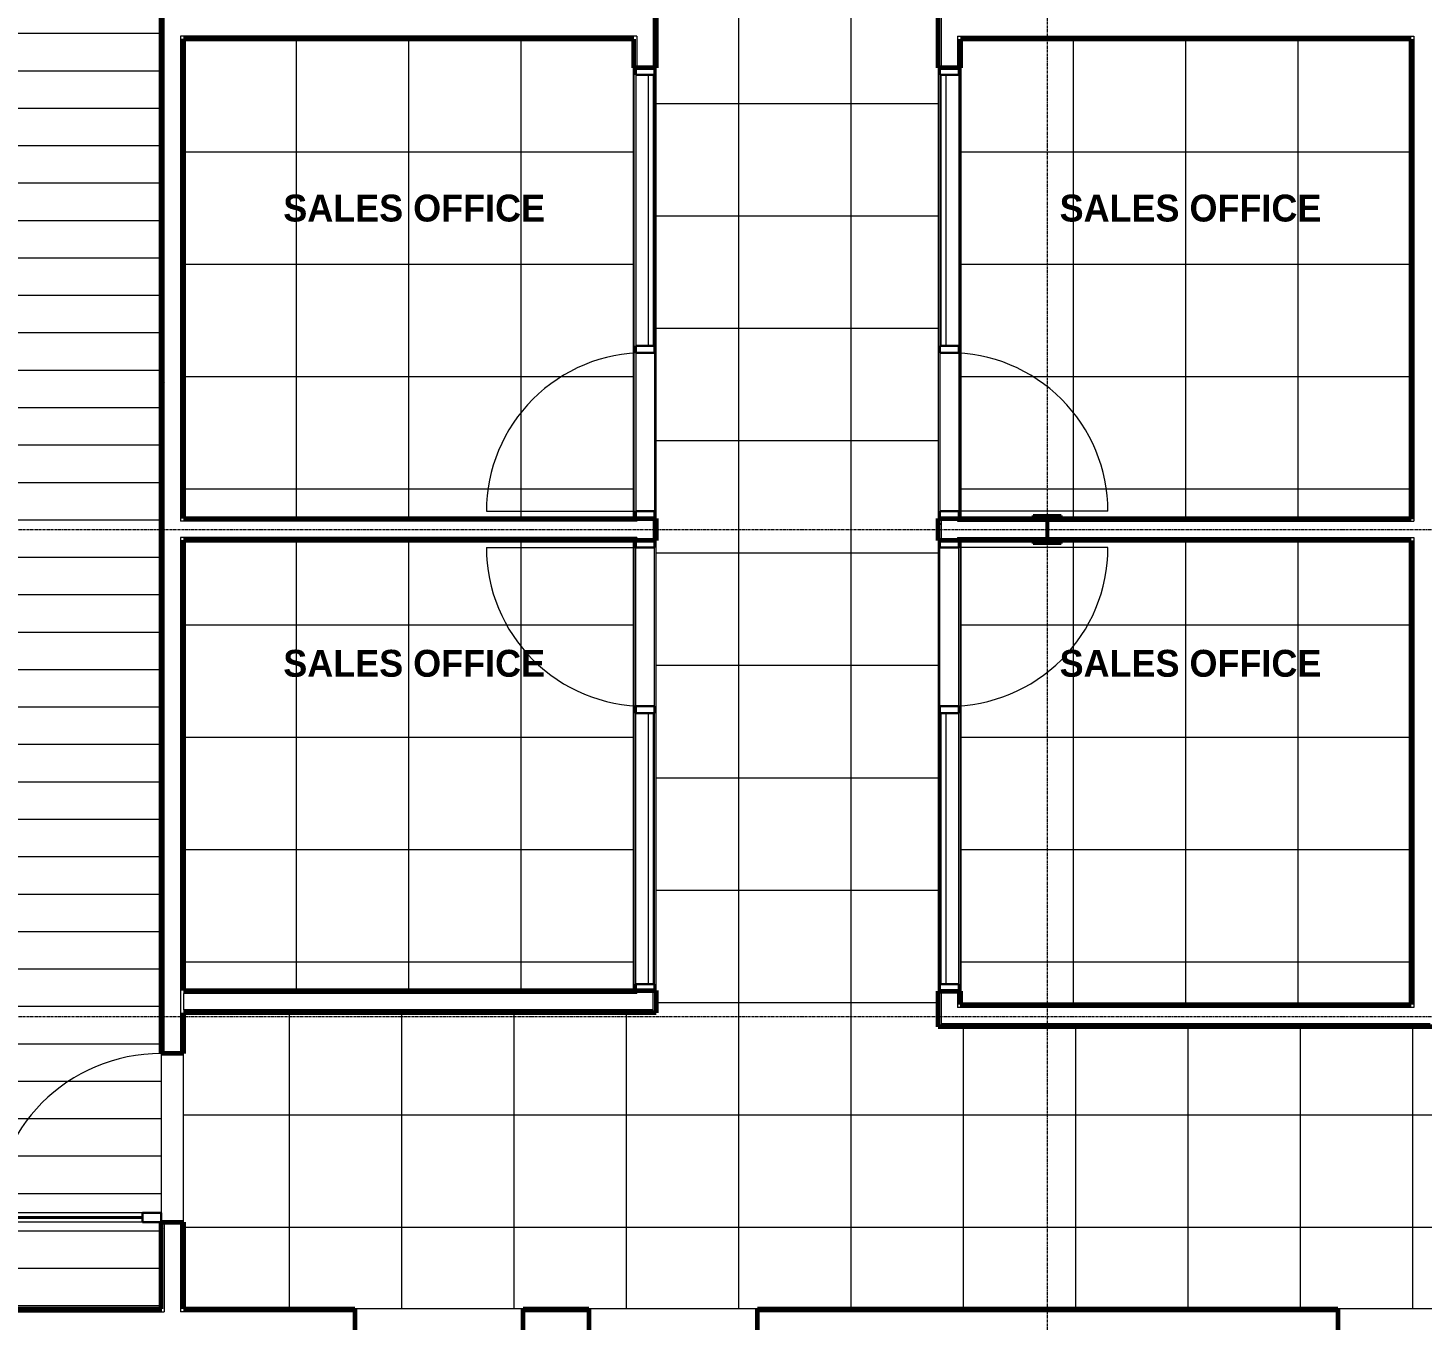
# Model space of a CAD drawing. Header units: inches. Extents: x 30 to 2293, y -1876 to -115.
# Drawn here: x 1152.6 to 1450.4, y -1343.3 to -1067.3 of the extents above; entities that cross this region are included whole.
import ezdxf

# ---------------------------------------------------------------- set-up
doc = ezdxf.new("R2010")
doc.units = ezdxf.units.IN
doc.header["$MEASUREMENT"] = 0
doc.linetypes.add('Grid Line 1_2_', pattern=[0.875, 0.5, -0.125, 0.125, -0.125])
for name, color, linetype, lineweight in [('A-AREA-IDEN', 2, 'Continuous', 9), ('A-CLNG-PATT', 13, 'Continuous', 18), ('A-DOOR', 31, 'Continuous', 18), ('A-DOOR-GLAZ', 31, 'Continuous', 40), ('A-GLAZ-CURT', 52, 'Continuous', 9), ('A-GLAZ-CWMG', 51, 'Continuous', 9), ('A-ROOF-PATT', 132, 'Continuous', 18), ('A-WALL', 113, 'Continuous', 18), ('A-WALL-PATT', 111, 'Continuous', 60), ('I-WALL', 2, 'Continuous', 18), ('S-COLS', 52, 'Continuous', 9), ('S-GRID', 1, 'Continuous', 9)]:
    doc.layers.add(name, color=color, linetype=linetype, lineweight=lineweight)
doc.styles.add('Century Gothic_B', font='GOTHICB.TTF', dxfattribs={"height": 5.744479})
pattern_1 = [(0, (0, 0), (20.48, 5.12), [0.845, -14.515, 0.845, -14.515, -81.92]), (0, (0, 0), (20.48, 5.12), [-30.72, 0.845, -29.875, 0.845, -14.515, -35.84]), (0, (0, 0), (20.48, 5.12), [-76.8, 0.845, -9.395, 0.845, -24.755]), (120, (7.68, 2.56), (-14.67405, 15.1762), [0.845, -14.515, 0.845, -14.515, -81.92]), (120, (7.68, 2.56), (-14.67405, 15.1762), [-30.72, 0.845, -29.875, 0.845, -14.515, -35.84]), (120, (7.68, 2.56), (-14.67405, 15.1762), [-76.8, 0.845, -9.395, 0.845, -24.755]), (240, (10.24, 12.8), (-5.80595, -20.2962), [0.845, -14.515, 0.845, -14.515, -81.92]), (240, (10.24, 12.8), (-5.80595, -20.2962), [-30.72, 0.845, -29.875, 0.845, -14.515, -35.84]), (240, (10.24, 12.8), (-5.80595, -20.2962), [-76.8, 0.845, -9.395, 0.845, -24.755])]

# ---------------------------------------------------------------- blocks, each defined once
blk = doc.blocks.new('Open Source Metal Building_Exterior_rvt-1-REFLECTED CEILING PLAN - OFFICE ANNEX')
at = {"layer": 'A-ROOF-PATT', "lineweight": 9}
h = blk.add_hatch(dxfattribs=at)
h.set_pattern_fill('FP_33', style=0, pattern_type=2)
h.set_pattern_definition([(180, (-24239.079, 21231.977), (1e-15, 7.993), [])])
h.paths.add_polyline_path([(1949.7, -1624.02), (2105.44, -1624.02), (2105.44, -1405.9), (2045.94, -1405.9), (2045.94, -1405.96), (2042.31, -1405.96), (2042.31, -1409.46), (2045.94, -1409.46), (2045.94, -1418.21), (2045.81, -1418.21), (2045.81, -1537.46), (1709.69, -1537.46), (1709.69, -1538.96), (487.19, -1538.96), (487.19, -1537.46), (367.31, -1537.46), (367.31, -1522.46), (365.81, -1522.46), (365.81, -1125.33), (365.58, -1125.33), (365.58, -1019.33), (368.31, -1019.33), (368.31, -1015.83), (365.81, -1015.83), (365.81, -1004.85), (368.31, -1004.85), (368.31, -1001.35), (186.31, -1001.35), (186.31, -1624.02), (1689.25, -1624.02)], flags=0)
h.paths.add_polyline_path([(415.94, -1532.96), (487.19, -1532.96), (487.19, -1527.71), (710.2, -1527.71), (710.2, -1521.27), (710.04, -1520.89), (709.65, -1520.73), (708.31, -1520.73), (708.31, -1520.46), (712.31, -1520.46), (712.31, -1520.73), (710.97, -1520.73), (710.59, -1520.89), (710.43, -1521.27), (710.43, -1527.71), (1040.2, -1527.71), (1040.2, -1521.27), (1040.04, -1520.89), (1039.65, -1520.73), (1038.31, -1520.73), (1038.31, -1520.46), (1042.31, -1520.46), (1042.31, -1520.73), (1040.97, -1520.73), (1040.59, -1520.89), (1040.43, -1521.27), (1040.43, -1527.71), (1102.03, -1527.71), (1102.03, -1340.96), (1181.03, -1340.96), (1181.03, -1017.21), (1082.4, -1017.21), (1082.4, -1012.46), (1116.03, -1012.46), (1116.03, -975.09), (1101.28, -975.09), (1101.28, -945.09), (1116.03, -945.09), (1116.03, -933.09), (1101.28, -933.09), (1101.28, -922.59), (1090.78, -922.59), (1090.78, -907.84), (1069.4, -907.84), (1069.4, -922.59), (1044.06, -922.59), (1044.06, -1519.25), (1036.56, -1519.23), (1036.56, -922.59), (949.4, -922.59), (949.4, -907.84), (928.03, -907.84), (928.03, -922.59), (917.53, -922.59), (917.53, -933.09), (902.78, -933.09), (902.78, -945.09), (917.53, -945.09), (917.53, -975.09), (902.78, -975.09), (902.78, -1012.46), (934.4, -1012.46), (934.4, -1017.21), (898.03, -1017.21), (898.03, -962.77), (714.06, -962.77), (714.06, -1519.25), (706.56, -1519.23), (706.56, -962.77), (627.56, -962.77), (627.56, -1012.71), (481.44, -1012.71), (481.44, -1127.7), (384.06, -1127.7), (384.06, -1519.25), (377.06, -1519.25), (377.06, -1522.46), (371.81, -1522.46), (371.81, -1532.96), (414.94, -1532.96)], flags=0)
h.paths.add_polyline_path([(2036.25, -1532.96), (2041.31, -1532.96), (2041.31, -1418.21), (2034.06, -1418.21), (2034.06, -1519.25), (2026.56, -1519.23), (2026.56, -1347.59), (1949.31, -1347.59), (1949.31, -1376.59), (1803.12, -1376.59), (1803.12, -1532.96), (2035.25, -1532.96)], flags=0)
h.paths.add_polyline_path([(1744.75, -1532.96), (1798.62, -1532.96), (1798.62, -1456.21), (1709.69, -1456.21), (1709.69, -1532.96), (1711.69, -1532.96)], flags=0)
h.paths.add_polyline_path([(2030.2, -1530.46), (2028.31, -1530.46), (2028.31, -1530.19), (2029.65, -1530.19), (2030.04, -1530.03), (2030.2, -1529.65), (2030.2, -1521.27), (2030.04, -1520.89), (2029.65, -1520.73), (2028.31, -1520.73), (2028.31, -1520.46), (2032.31, -1520.46), (2032.31, -1520.73), (2030.97, -1520.73), (2030.59, -1520.89), (2030.43, -1521.27), (2030.43, -1529.65), (2030.59, -1530.03), (2030.97, -1530.19), (2032.31, -1530.19), (2032.31, -1530.46), (2030.43, -1530.46)], flags=0)
h.paths.add_polyline_path([(380.43, -1530.46), (378.31, -1530.46), (378.31, -1530.19), (379.65, -1530.19), (380.04, -1530.03), (380.2, -1529.65), (380.2, -1521.27), (380.04, -1520.89), (379.65, -1520.73), (378.31, -1520.73), (378.31, -1520.46), (382.31, -1520.46), (382.31, -1520.73), (380.97, -1520.73), (380.59, -1520.89), (380.43, -1521.27), (380.43, -1529.65), (380.59, -1530.03), (380.97, -1530.19), (382.31, -1530.19), (382.31, -1530.46), (380.97, -1530.46)], flags=0)
h.paths.add_polyline_path([(199.31, -1530.46), (195.31, -1530.46), (195.31, -1530.19), (196.65, -1530.19), (197.04, -1530.03), (197.2, -1529.65), (197.2, -1521.27), (197.04, -1520.89), (196.65, -1520.73), (195.31, -1520.73), (195.31, -1520.46), (199.31, -1520.46), (199.31, -1520.73), (197.97, -1520.73), (197.59, -1520.89), (197.43, -1521.27), (197.43, -1529.65), (197.59, -1530.03), (197.97, -1530.19), (199.31, -1530.19)], flags=0)
h.paths.add_polyline_path([(1589.78, -1527.71), (1700.2, -1527.71), (1700.2, -1521.27), (1700.04, -1520.89), (1699.65, -1520.73), (1698.31, -1520.73), (1698.31, -1520.46), (1702.31, -1520.46), (1702.31, -1520.73), (1700.97, -1520.73), (1700.59, -1520.89), (1700.43, -1521.27), (1700.43, -1527.71), (1704.94, -1527.71), (1704.94, -1451.71), (1798.62, -1451.71), (1798.62, -1371.84), (1860.56, -1371.84), (1860.56, -800.04), (1704.06, -800.04), (1704.06, -1173.52), (1799.69, -1173.52), (1799.69, -1175.65), (1796.85, -1175.65), (1796.85, -1175.52), (1796.92, -1175.52), (1796.92, -1175.59), (1799.62, -1175.59), (1799.62, -1175.45), (1796.06, -1175.45), (1796.06, -1175.65), (1704.06, -1175.65), (1704.06, -1519.25), (1696.56, -1519.23), (1696.56, -1175.65), (1644.06, -1175.65), (1644.06, -1175.45), (1640.5, -1175.45), (1640.5, -1175.59), (1643.21, -1175.59), (1643.21, -1175.52), (1643.27, -1175.52), (1643.27, -1175.65), (1640.44, -1175.65), (1640.44, -1173.52), (1696.56, -1173.52), (1696.56, -800.04), (1589.78, -800.04), (1589.78, -1458.3)], flags=0)
h.paths.add_polyline_path([(2030.43, -1519.92), (2030.13, -1519.92), (2030.13, -1519.28), (2030.49, -1519.28), (2030.49, -1519.92)], flags=0)
h.paths.add_polyline_path([(1700.49, -1519.92), (1700.13, -1519.92), (1700.13, -1519.28), (1700.49, -1519.28)], flags=0)
h.paths.add_polyline_path([(1040.43, -1519.92), (1040.13, -1519.92), (1040.13, -1519.28), (1040.49, -1519.28), (1040.49, -1519.92)], flags=0)
h.paths.add_polyline_path([(710.49, -1519.92), (710.13, -1519.92), (710.13, -1519.28), (710.49, -1519.28)], flags=0)
h.paths.add_polyline_path([(380.13, -1519.92), (380.13, -1519.28), (380.49, -1519.28), (380.49, -1519.92), (380.2, -1519.92)], flags=0)
h.paths.add_polyline_path([(197.61, -1519.9), (197.26, -1519.9), (197.26, -1519.26), (197.61, -1519.26)], flags=0)
h.paths.add_polyline_path([(199.31, -1519.24), (193.69, -1519.21), (193.69, -1015.96), (201.19, -1015.96), (201.19, -1519.24), (199.77, -1519.24)], flags=0)
h.paths.add_polyline_path([(1800.01, -1289.65), (1799.95, -1289.65), (1799.95, -1286.82), (1800.08, -1286.82), (1800.08, -1286.88), (1800.01, -1286.88), (1800.01, -1289.59), (1800.15, -1289.59), (1800.15, -1286.03), (1799.95, -1286.03), (1799.95, -1179.27), (1800.15, -1179.27), (1800.15, -1175.71), (1801.72, -1175.71), (1801.72, -1179.27), (1802.08, -1179.27), (1802.08, -1289.65), (1800.08, -1289.65)], flags=0)
h.paths.add_polyline_path([(1802.02, -1289.59), (1802.02, -1286.09), (1801.79, -1286.09), (1801.79, -1286.28), (1801.72, -1286.28), (1801.72, -1289.59)], flags=0)
h.paths.add_polyline_path([(1796.31, -1173.88), (1799.62, -1173.88), (1799.62, -1173.59), (1796.13, -1173.59), (1796.13, -1173.81), (1796.31, -1173.81)], flags=0)
h.paths.add_polyline_path([(1642.21, -1173.88), (1643.81, -1173.88), (1643.81, -1173.81), (1644, -1173.81), (1644, -1173.59), (1640.5, -1173.59), (1640.5, -1173.88), (1640.79, -1173.88)], flags=0)
h.paths.add_polyline_path([(476.94, -1122.95), (476.94, -1012.71), (384.06, -1012.71), (384.06, -1122.95), (386.97, -1122.95)], flags=0)
h.paths.add_polyline_path([(376.31, -1122.95), (376.56, -1122.95), (376.56, -1019.33), (370.08, -1019.33), (370.08, -1122.95)], flags=0)
h.paths.add_polyline_path([(196.65, -1015.46), (195.31, -1015.46), (195.31, -1015.19), (196.65, -1015.19), (197.04, -1015.03), (197.2, -1014.65), (197.2, -1006.27), (197.04, -1005.89), (196.65, -1005.73), (195.31, -1005.73), (195.31, -1005.46), (199.31, -1005.46), (199.31, -1005.73), (197.97, -1005.73), (197.59, -1005.89), (197.43, -1006.27), (197.43, -1014.65), (197.59, -1015.03), (197.97, -1015.19), (199.31, -1015.19), (199.31, -1015.46), (197.2, -1015.46)], flags=0)
h.paths.add_polyline_path([(500.08, -1007.96), (622.81, -1007.96), (622.81, -698.96), (384.06, -698.96), (384.06, -1007.96), (481.44, -1007.96)], flags=0)
h.paths.add_polyline_path([(898.03, -958.02), (898.03, -698.96), (714.06, -698.96), (714.06, -958.02), (777.65, -958.02)], flags=0)
h.paths.add_polyline_path([(627.56, -958.02), (706.56, -958.02), (706.56, -698.96), (627.56, -698.96), (627.56, -953.85)], flags=0)
h.paths.add_polyline_path([(1100.88, -931.59), (1100.5, -931.59), (1100.5, -931.26), (1100.88, -931.26)], flags=0)
h.paths.add_polyline_path([(926.53, -923.37), (926.2, -923.37), (926.2, -922.98), (926.53, -922.98)], flags=0)
at = {"layer": 'S-COLS'}
h = blk.add_hatch(dxfattribs=at)
h.set_pattern_fill('FP_34', color=256, style=0, pattern_type=2)
h.set_pattern_definition([(45, (0, 0), (-6.335677, 6.335677), []), (45, (0, 9.6), (-6.335677, 6.335677), [])])
h.paths.add_polyline_path([(1367.32, -1177.46), (1373.31, -1177.46), (1373.31, -1177.2), (1370.92, -1177.2), (1370.57, -1177.05), (1370.43, -1176.71), (1370.43, -1172.22), (1370.57, -1171.87), (1370.92, -1171.73), (1373.31, -1171.73), (1373.31, -1171.47), (1367.32, -1171.47), (1367.32, -1171.73), (1369.71, -1171.73), (1370.05, -1171.87), (1370.2, -1172.22), (1370.2, -1176.71), (1370.05, -1177.05), (1369.71, -1177.2), (1367.32, -1177.2)], flags=0)
at = {"layer": 'S-COLS', "color": 90, "lineweight": 40}
for p, q in [((1367.32, -1171.73), (1367.32, -1171.47)), ((1367.32, -1171.47), (1373.31, -1171.47)), ((1369.71, -1171.73), (1367.32, -1171.73)), ((1370.2, -1176.71), (1370.2, -1172.22)), ((1370.43, -1172.22), (1370.43, -1176.71)), ((1373.31, -1171.73), (1370.92, -1171.73)), ((1373.31, -1171.47), (1373.31, -1171.73)), ((1367.32, -1177.2), (1369.71, -1177.2)), ((1367.32, -1177.46), (1367.32, -1177.2)), ((1373.31, -1177.46), (1367.32, -1177.46)), ((1370.92, -1177.2), (1373.31, -1177.2)), ((1373.31, -1177.2), (1373.31, -1177.46))]:
    blk.add_line(p, q, dxfattribs=at)
for centre, start, end in [((1369.71, -1172.22), 0, 90), ((1370.92, -1172.22), 90, 180), ((1369.71, -1176.71), 270, 0), ((1370.92, -1176.71), 180, 270)]:
    blk.add_arc(centre, 0.49, start, end, dxfattribs=at)
at = {"layer": 'S-GRID', "linetype": 'Grid Line 1_2_'}
for p, q in [((1370.31, -114.83), (1370.31, -1843.89)), ((62.02, -1174.46), (2260.57, -1174.46)), ((62.02, -1278.46), (2260.57, -1278.46))]:
    blk.add_line(p, q, dxfattribs=at)
blk = doc.blocks.new('Single-Glass 1 - 36_ x 84_-564716-REFLECTED CEILING PLAN - OFFICE ANNEX')
at = {"layer": 'A-DOOR', "lineweight": 30}
for p, q in [((16, -2.375), (16, -6.375)), ((18, -2.375), (16, -2.375)), ((18, -2.375), (18, -6.375)), ((16, -6.375), (18, -6.375)), ((16, -34.375), (16, -38.375)), ((16, -34.375), (18, -34.375)), ((18, -34.375), (18, -38.375)), ((18, -38.375), (16, -38.375))]:
    blk.add_line(p, q, dxfattribs=at)
at = {"layer": 'A-DOOR', "lineweight": 9}
for p, q in [((16, -6.375), (16, -34.375)), ((18, -6.375), (18, -34.375))]:
    blk.add_line(p, q, dxfattribs=at)
blk.add_arc((18, -2.375), 36, 180, 270, dxfattribs=at)
at = {"layer": 'A-DOOR-GLAZ'}
blk.add_line((17, -34.375), (17, -6.375), dxfattribs=at)
blk = doc.blocks.new('System Panel - Glazed-700945-REFLECTED CEILING PLAN - OFFICE ANNEX')
at = {"layer": 'A-GLAZ-CURT', "lineweight": 18}
for p, q in [((-28.9375, 0.75), (-28.9375, 1.75)), ((-28.9375, 1.75), (28.9375, 1.75)), ((28.9375, 0.75), (-28.9375, 0.75)), ((28.9375, 1.75), (28.9375, 0.75))]:
    blk.add_line(p, q, dxfattribs=at)
blk = doc.blocks.new('Rectangular Mullion - 2_5_ x 5_ rectangular-612077-REFLECTED CEILING PLAN - OFFICE ANNEX')
at = {"layer": 'A-GLAZ-CWMG', "lineweight": 30}
for p, q in [((-1.5, 2), (0, 2)), ((-1.5, -2), (-1.5, 2)), ((0, 2), (0, -2)), ((0, -2), (-1.5, -2))]:
    blk.add_line(p, q, dxfattribs=at)
blk = doc.blocks.new('Door_Single_Storefront - one-700946-REFLECTED CEILING PLAN - OFFICE ANNEX')
at = {"layer": 'A-DOOR'}
blk.add_line((-16.9375, 33.875), (-16.9375, 0), dxfattribs=at)
blk.add_arc((-16.9375, 0), 33.875, 360, 90, dxfattribs=at)
blk = doc.blocks.new('Rectangular Mullion - 2_5_ x 5_ rectangular-700936-REFLECTED CEILING PLAN - OFFICE ANNEX')
at = {"layer": 'A-GLAZ-CWMG'}
for p, q in [((1282.4, -869.21), (1282.4, -927.09)), ((1286.4, -869.21), (1286.4, -927.09))]:
    blk.add_line(p, q, dxfattribs=at)
blk = doc.blocks.new('Rectangular Mullion - 2_5_ x 5_ rectangular-612075-REFLECTED CEILING PLAN - OFFICE ANNEX')
at = {"layer": 'A-GLAZ-CWMG', "lineweight": 30}
for p, q in [((0.75, 2), (-0.75, 2)), ((-0.75, 2), (-0.75, -2)), ((0.75, -2), (0.75, 2)), ((-0.75, -2), (0.75, -2))]:
    blk.add_line(p, q, dxfattribs=at)
blk = doc.blocks.new('Rectangular Mullion - 2_5_ x 5_ rectangular-612079-REFLECTED CEILING PLAN - OFFICE ANNEX')
at = {"layer": 'A-GLAZ-CWMG', "lineweight": 30}
for p, q in [((0, 2), (-1.5, 2)), ((-1.5, 2), (-1.5, -2)), ((0, -2), (0, 2)), ((-1.5, -2), (0, -2))]:
    blk.add_line(p, q, dxfattribs=at)
blk = doc.blocks.new('Rectangular Mullion - 2_5_ x 5_ rectangular-700937-REFLECTED CEILING PLAN - OFFICE ANNEX')
at = {"layer": 'A-GLAZ-CWMG'}
for p, q in [((1282.4, -928.59), (1282.4, -962.46)), ((1286.4, -928.59), (1286.4, -962.46))]:
    blk.add_line(p, q, dxfattribs=at)
blk = doc.blocks.new('System Panel - Glazed-700966-REFLECTED CEILING PLAN - OFFICE ANNEX')
at = {"layer": 'A-GLAZ-CURT', "lineweight": 18}
for p, q in [((-28.9375, -1.75), (-28.9375, -0.75)), ((-28.9375, -0.75), (28.9375, -0.75)), ((28.9375, -1.75), (-28.9375, -1.75)), ((28.9375, -0.75), (28.9375, -1.75))]:
    blk.add_line(p, q, dxfattribs=at)
blk = doc.blocks.new('Rectangular Mullion - 2_5_ x 5_ rectangular-612005-REFLECTED CEILING PLAN - OFFICE ANNEX')
at = {"layer": 'A-GLAZ-CWMG', "lineweight": 30}
for p, q in [((-1.5, 2), (0, 2)), ((-1.5, -2), (-1.5, 2)), ((0, 2), (0, -2)), ((0, -2), (-1.5, -2))]:
    blk.add_line(p, q, dxfattribs=at)
blk = doc.blocks.new('Door_Single_Storefront - one-700967-REFLECTED CEILING PLAN - OFFICE ANNEX')
at = {"layer": 'A-DOOR'}
blk.add_line((-16.9375, -33.875), (-16.9375, 0), dxfattribs=at)
blk.add_arc((-16.9375, 0), 33.875, 270, 0, dxfattribs=at)
blk = doc.blocks.new('Rectangular Mullion - 2_5_ x 5_ rectangular-700964-REFLECTED CEILING PLAN - OFFICE ANNEX')
at = {"layer": 'A-GLAZ-CWMG'}
for p, q in [((1282.4, -1063.46), (1282.4, -1005.59)), ((1286.4, -1063.46), (1286.4, -1005.59))]:
    blk.add_line(p, q, dxfattribs=at)
blk = doc.blocks.new('Rectangular Mullion - 2_5_ x 5_ rectangular-612003-REFLECTED CEILING PLAN - OFFICE ANNEX')
at = {"layer": 'A-GLAZ-CWMG', "lineweight": 30}
for p, q in [((0.75, 2), (-0.75, 2)), ((-0.75, 2), (-0.75, -2)), ((0.75, -2), (0.75, 2)), ((-0.75, -2), (0.75, -2))]:
    blk.add_line(p, q, dxfattribs=at)
blk = doc.blocks.new('Rectangular Mullion - 2_5_ x 5_ rectangular-612007-REFLECTED CEILING PLAN - OFFICE ANNEX')
at = {"layer": 'A-GLAZ-CWMG', "lineweight": 30}
for p, q in [((0, 2), (-1.5, 2)), ((-1.5, 2), (-1.5, -2)), ((0, -2), (0, 2)), ((-1.5, -2), (0, -2))]:
    blk.add_line(p, q, dxfattribs=at)
blk = doc.blocks.new('Rectangular Mullion - 2_5_ x 5_ rectangular-700965-REFLECTED CEILING PLAN - OFFICE ANNEX')
at = {"layer": 'A-GLAZ-CWMG'}
for p, q in [((1282.4, -1004.09), (1282.4, -970.21)), ((1286.4, -1004.09), (1286.4, -970.21))]:
    blk.add_line(p, q, dxfattribs=at)
blk = doc.blocks.new('System Panel - Glazed-700968-REFLECTED CEILING PLAN - OFFICE ANNEX')
at = {"layer": 'A-GLAZ-CURT', "lineweight": 18}
for p, q in [((-28.9375, -1.75), (-28.9375, -0.75)), ((-28.9375, -0.75), (28.9375, -0.75)), ((28.9375, -1.75), (-28.9375, -1.75)), ((28.9375, -0.75), (28.9375, -1.75))]:
    blk.add_line(p, q, dxfattribs=at)
blk = doc.blocks.new('Rectangular Mullion - 2_5_ x 5_ rectangular-547427-REFLECTED CEILING PLAN - OFFICE ANNEX')
at = {"layer": 'A-GLAZ-CWMG', "lineweight": 30}
for p, q in [((-1.5, 2), (0, 2)), ((-1.5, -2), (-1.5, 2)), ((0, 2), (0, -2)), ((0, -2), (-1.5, -2))]:
    blk.add_line(p, q, dxfattribs=at)
blk = doc.blocks.new('Door_Single_Storefront - one-700969-REFLECTED CEILING PLAN - OFFICE ANNEX')
at = {"layer": 'A-DOOR'}
blk.add_line((-16.9375, -33.875), (-16.9375, 0), dxfattribs=at)
blk.add_arc((-16.9375, 0), 33.875, 270, 0, dxfattribs=at)
blk = doc.blocks.new('Rectangular Mullion - 2_5_ x 5_ rectangular-547424-REFLECTED CEILING PLAN - OFFICE ANNEX')
at = {"layer": 'A-GLAZ-CWMG', "lineweight": 30}
for p, q in [((0.75, 2), (-0.75, 2)), ((-0.75, 2), (-0.75, -2)), ((0.75, -2), (0.75, 2)), ((-0.75, -2), (0.75, -2))]:
    blk.add_line(p, q, dxfattribs=at)
blk = doc.blocks.new('Rectangular Mullion - 2_5_ x 5_ rectangular-547429-REFLECTED CEILING PLAN - OFFICE ANNEX')
at = {"layer": 'A-GLAZ-CWMG', "lineweight": 30}
for p, q in [((0, 2), (-1.5, 2)), ((-1.5, 2), (-1.5, -2)), ((0, -2), (0, 2)), ((-1.5, -2), (0, -2))]:
    blk.add_line(p, q, dxfattribs=at)
blk = doc.blocks.new('System Panel - Glazed-700970-REFLECTED CEILING PLAN - OFFICE ANNEX')
at = {"layer": 'A-GLAZ-CURT', "lineweight": 18}
for p, q in [((-28.9375, 0.75), (-28.9375, 1.75)), ((-28.9375, 1.75), (28.9375, 1.75)), ((28.9375, 0.75), (-28.9375, 0.75)), ((28.9375, 1.75), (28.9375, 0.75))]:
    blk.add_line(p, q, dxfattribs=at)
blk = doc.blocks.new('Rectangular Mullion - 2_5_ x 5_ rectangular-546109-REFLECTED CEILING PLAN - OFFICE ANNEX')
at = {"layer": 'A-GLAZ-CWMG', "lineweight": 30}
for p, q in [((-1.5, 2), (0, 2)), ((-1.5, -2), (-1.5, 2)), ((0, 2), (0, -2)), ((0, -2), (-1.5, -2))]:
    blk.add_line(p, q, dxfattribs=at)
blk = doc.blocks.new('Door_Single_Storefront - one-700971-REFLECTED CEILING PLAN - OFFICE ANNEX')
at = {"layer": 'A-DOOR'}
blk.add_line((-16.9375, 33.875), (-16.9375, 0), dxfattribs=at)
blk.add_arc((-16.9375, 0), 33.875, 360, 90, dxfattribs=at)
blk = doc.blocks.new('Rectangular Mullion - 2_5_ x 5_ rectangular-546107-REFLECTED CEILING PLAN - OFFICE ANNEX')
at = {"layer": 'A-GLAZ-CWMG', "lineweight": 30}
for p, q in [((0.75, 2), (-0.75, 2)), ((-0.75, 2), (-0.75, -2)), ((0.75, -2), (0.75, 2)), ((-0.75, -2), (0.75, -2))]:
    blk.add_line(p, q, dxfattribs=at)
blk = doc.blocks.new('Rectangular Mullion - 2_5_ x 5_ rectangular-546165-REFLECTED CEILING PLAN - OFFICE ANNEX')
at = {"layer": 'A-GLAZ-CWMG', "lineweight": 30}
for p, q in [((0, 2), (-1.5, 2)), ((-1.5, 2), (-1.5, -2)), ((0, -2), (0, 2)), ((-1.5, -2), (0, -2))]:
    blk.add_line(p, q, dxfattribs=at)

msp = doc.modelspace()

# ---------------------------------------------------------------- hatches: boundary and pattern name
at = {"layer": 'A-CLNG-PATT'}
h = msp.add_hatch(dxfattribs=at)
h.set_pattern_fill('FP_6', color=256, style=0, pattern_type=2)
h.set_pattern_definition([(270, (1352.403, -1107.5), (-24, -1e-15), []), (180, (1352.403, -1107.5), (-3e-15, 24), [])])
h.paths.add_polyline_path([(1559.02, -1340.96), (1585.03, -1340.96), (1585.03, -1280.71), (1347.03, -1280.71), (1347.03, -862.96), (1585.03, -862.96), (1585.03, -800.04), (1225.78, -800.04), (1225.78, -862.96), (1286.78, -862.96), (1286.78, -1277.71), (1185.78, -1277.71), (1185.78, -1340.96), (1468.4, -1340.96)], flags=0)
h = msp.add_hatch(dxfattribs=at)
h.set_pattern_fill('FP_9', color=256, style=0, pattern_type=2)
h.set_pattern_definition([(0, (1233.903, -1117.836), (0, -24), []), (270, (1233.903, -1117.836), (-24, -1e-15), [])])
h.paths.add_polyline_path([(1282.03, -1172.09), (1282.03, -1069.71), (1185.78, -1069.71), (1185.78, -1172.09)], flags=0)
h = msp.add_hatch(dxfattribs=at)
h.set_pattern_fill('FP_10', color=256, style=0, pattern_type=2)
h.set_pattern_definition([(90, (1399.903, -1117.836), (24, -1e-15), []), (0, (1399.903, -1117.836), (0, -24), [])])
h.paths.add_polyline_path([(1428.79, -1172.09), (1448.03, -1172.09), (1448.03, -1069.71), (1351.78, -1069.71), (1351.78, -1172.09), (1370.14, -1172.09), (1370.05, -1171.87), (1369.71, -1171.73), (1367.32, -1171.73), (1367.32, -1171.47), (1373.31, -1171.47), (1373.31, -1171.73), (1370.92, -1171.73), (1370.57, -1171.87), (1370.48, -1172.09), (1373.31, -1172.09)], flags=0)
h = msp.add_hatch(dxfattribs=at)
h.set_pattern_fill('FP_8', color=256, style=0, pattern_type=2)
h.set_pattern_definition([(0, (1233.903, -1218.836), (0, -24), []), (270, (1233.903, -1218.836), (-24, -1e-15), [])])
h.paths.add_polyline_path([(1282.03, -1272.96), (1282.03, -1176.84), (1185.78, -1176.84), (1185.78, -1272.96)], flags=0)
h = msp.add_hatch(dxfattribs=at)
h.set_pattern_fill('FP_7', color=256, style=0, pattern_type=2)
h.set_pattern_definition([(0, (1399.903, -1218.836), (0, -24), []), (270, (1399.903, -1218.836), (-24, -1e-15), [])])
h.paths.add_polyline_path([(1448.03, -1275.96), (1448.03, -1176.84), (1370.48, -1176.84), (1370.57, -1177.05), (1370.92, -1177.2), (1373.31, -1177.2), (1373.31, -1177.46), (1367.32, -1177.46), (1367.32, -1177.2), (1369.71, -1177.2), (1370.05, -1177.05), (1370.14, -1176.84), (1351.78, -1176.84), (1351.78, -1275.96), (1428.79, -1275.96)], flags=0)
at = {"layer": 'A-WALL-PATT', "lineweight": 9}
h = msp.add_hatch(dxfattribs=at)
h.set_pattern_fill('FP_1', color=256, style=0, pattern_type=2)
h.set_pattern_definition(pattern_1)
h.paths.add_polyline_path([(1181.03, -1341.59), (1181.65, -1341.59), (1181.65, -1322.4), (1181.03, -1322.4), (1181.03, -1340.96)], flags=0)
h.paths.add_polyline_path([(1181.03, -1286.4), (1181.65, -1286.4), (1181.65, -863.59), (1181.03, -863.59), (1181.03, -1279.39)], flags=0)
h = msp.add_hatch(dxfattribs=at)
h.set_pattern_fill('FP_1', color=256, style=0, pattern_type=2)
h.set_pattern_definition(pattern_1)
h.paths.add_polyline_path([(1286.78, -1277.71), (1286.78, -1272.96), (1286.15, -1272.96), (1286.15, -1277.71)], flags=0)
h.paths.add_polyline_path([(1286.15, -1176.84), (1286.78, -1176.84), (1286.78, -1172.09), (1286.15, -1172.09)], flags=0)
h.paths.add_polyline_path([(1286.15, -1075.84), (1286.78, -1075.84), (1286.78, -1064.96), (1286.15, -1064.96)], flags=0)
h.paths.add_polyline_path([(1286.78, -968.71), (1286.78, -963.96), (1286.15, -963.96), (1286.15, -968.71)], flags=0)
h.paths.add_polyline_path([(1286.78, -867.71), (1286.78, -863.59), (1286.15, -863.59), (1286.15, -867.71)], flags=0)
h = msp.add_hatch(dxfattribs=at)
h.set_pattern_fill('FP_1', color=256, style=0, pattern_type=2)
h.set_pattern_definition(pattern_1)
h.paths.add_polyline_path([(1347.03, -1280.71), (1347.65, -1280.71), (1347.65, -1273.09), (1347.03, -1273.09), (1347.03, -1279.39)], flags=0)
h.paths.add_polyline_path([(1347.03, -1176.84), (1347.65, -1176.84), (1347.65, -1172.09), (1347.03, -1172.09)], flags=0)
h.paths.add_polyline_path([(1347.65, -1075.84), (1347.65, -1064.96), (1347.03, -1064.96), (1347.03, -1075.84)], flags=0)
h.paths.add_polyline_path([(1347.03, -1015.33), (1347.65, -1015.33), (1347.65, -1005.71), (1347.03, -1005.71)], flags=0)
h.paths.add_polyline_path([(1347.65, -968.71), (1347.65, -963.96), (1347.03, -963.96), (1347.03, -968.71)], flags=0)
h.paths.add_polyline_path([(1347.65, -867.71), (1347.65, -863.59), (1347.03, -863.59), (1347.03, -867.71)], flags=0)
h = msp.add_hatch(dxfattribs=at)
h.set_pattern_fill('FP_1', color=256, style=0, pattern_type=2)
h.set_pattern_definition(pattern_1)
h.paths.add_polyline_path([(1185.15, -1340.96), (1185.78, -1340.96), (1185.78, -1322.4), (1185.15, -1322.4)], flags=0)
h.paths.add_polyline_path([(1185.15, -1286.4), (1185.78, -1286.4), (1185.78, -1176.84), (1185.15, -1176.84), (1185.15, -1279.39)], flags=0)
h.paths.add_polyline_path([(1185.15, -1172.71), (1185.78, -1172.71), (1185.78, -1069.71), (1185.15, -1069.71), (1185.15, -1079.38)], flags=0)
h.paths.add_polyline_path([(1185.78, -1065.59), (1185.78, -968.71), (1185.15, -968.71), (1185.15, -1065.59)], flags=0)
h.paths.add_polyline_path([(1185.78, -964.59), (1185.78, -867.71), (1185.15, -867.71), (1185.15, -964.59)], flags=0)
h = msp.add_hatch(dxfattribs=at)
h.set_pattern_fill('FP_1', color=256, style=0, pattern_type=2)
h.set_pattern_definition(pattern_1)
h.paths.add_polyline_path([(1448.03, -1275.96), (1448.65, -1275.96), (1448.65, -1176.21), (1448.03, -1176.21), (1448.03, -1179.38)], flags=0)
h.paths.add_polyline_path([(1448.03, -1172.09), (1448.65, -1172.09), (1448.65, -1069.09), (1448.03, -1069.09), (1448.03, -1079.38)], flags=0)
h.paths.add_polyline_path([(1448.03, -1064.96), (1448.65, -1064.96), (1448.65, -968.09), (1448.03, -968.09), (1448.03, -979.37)], flags=0)
h.paths.add_polyline_path([(1448.03, -963.96), (1448.65, -963.96), (1448.65, -867.71), (1448.03, -867.71), (1448.03, -879.36)], flags=0)
h = msp.add_hatch(dxfattribs=at)
h.set_pattern_fill('FP_1', color=256, style=0, pattern_type=2)
h.set_pattern_definition(pattern_1)
h.paths.add_polyline_path([(1351.78, -1276.59), (1351.78, -1273.09), (1351.15, -1273.09), (1351.15, -1276.59)], flags=0)
h.paths.add_polyline_path([(1351.15, -1176.84), (1351.78, -1176.84), (1351.78, -1176.21), (1351.15, -1176.21)], flags=0)
h.paths.add_polyline_path([(1351.78, -1172.71), (1351.78, -1172.09), (1351.15, -1172.09), (1351.15, -1172.71)], flags=0)
h.paths.add_polyline_path([(1351.15, -1075.84), (1351.78, -1075.84), (1351.78, -1069.09), (1351.15, -1069.09)], flags=0)
h.paths.add_polyline_path([(1351.15, -1065.59), (1351.78, -1065.59), (1351.78, -1064.96), (1351.15, -1064.96)], flags=0)
h.paths.add_polyline_path([(1351.78, -1015.33), (1351.78, -1005.71), (1351.15, -1005.71), (1351.15, -1015.33)], flags=0)
h.paths.add_polyline_path([(1351.15, -968.71), (1351.78, -968.71), (1351.78, -968.09), (1351.15, -968.09)], flags=0)
h.paths.add_polyline_path([(1351.15, -964.59), (1351.78, -964.59), (1351.78, -963.96), (1351.15, -963.96)], flags=0)
h = msp.add_hatch(dxfattribs=at)
h.set_pattern_fill('FP_1', color=256, style=0, pattern_type=2)
h.set_pattern_definition(pattern_1)
h.paths.add_polyline_path([(1185.78, -1069.71), (1282.03, -1069.71), (1282.03, -1069.09), (1185.15, -1069.09), (1185.15, -1069.71)], flags=0)
h = msp.add_hatch(dxfattribs=at)
h.set_pattern_fill('FP_1', color=256, style=0, pattern_type=2)
h.set_pattern_definition(pattern_1)
h.paths.add_polyline_path([(1448.03, -1069.71), (1448.03, -1069.09), (1351.78, -1069.09), (1351.78, -1069.71), (1428.79, -1069.71)], flags=0)
h = msp.add_hatch(dxfattribs=at)
h.set_pattern_fill('FP_1', color=256, style=0, pattern_type=2)
h.set_pattern_definition(pattern_1)
h.paths.add_polyline_path([(1282.03, -1172.71), (1282.03, -1172.09), (1185.78, -1172.09), (1185.78, -1172.71)], flags=0)
h = msp.add_hatch(dxfattribs=at)
h.set_pattern_fill('FP_1', color=256, style=0, pattern_type=2)
h.set_pattern_definition(pattern_1)
h.paths.add_polyline_path([(1448.03, -1172.71), (1448.65, -1172.71), (1448.65, -1172.09), (1351.78, -1172.09), (1351.78, -1172.71), (1428.79, -1172.71)], flags=0)
h = msp.add_hatch(dxfattribs=at)
h.set_pattern_fill('FP_1', color=256, style=0, pattern_type=2)
h.set_pattern_definition(pattern_1)
h.paths.add_polyline_path([(1185.15, -1176.84), (1282.03, -1176.84), (1282.03, -1176.21), (1185.15, -1176.21)], flags=0)
h = msp.add_hatch(dxfattribs=at)
h.set_pattern_fill('FP_1', color=256, style=0, pattern_type=2)
h.set_pattern_definition(pattern_1)
h.paths.add_polyline_path([(1448.03, -1176.84), (1448.03, -1176.21), (1351.78, -1176.21), (1351.78, -1176.84), (1428.79, -1176.84)], flags=0)
h = msp.add_hatch(dxfattribs=at)
h.set_pattern_fill('FP_1', color=256, style=0, pattern_type=2)
h.set_pattern_definition(pattern_1)
h.paths.add_polyline_path([(1282.03, -1273.59), (1282.03, -1272.96), (1185.78, -1272.96), (1185.78, -1273.59)], flags=0)
h = msp.add_hatch(dxfattribs=at)
h.set_pattern_fill('FP_1', color=256, style=0, pattern_type=2)
h.set_pattern_definition(pattern_1)
h.paths.add_polyline_path([(1286.15, -1277.71), (1286.15, -1277.09), (1185.78, -1277.09), (1185.78, -1277.71)], flags=0)
h = msp.add_hatch(dxfattribs=at)
h.set_pattern_fill('FP_1', color=256, style=0, pattern_type=2)
h.set_pattern_definition(pattern_1)
h.paths.add_polyline_path([(1576.4, -1276.59), (1585.03, -1276.59), (1585.03, -1275.96), (1576.4, -1275.96)], flags=0)
h.paths.add_polyline_path([(1508.4, -1276.59), (1508.4, -1275.96), (1500.78, -1275.96), (1500.78, -1276.59)], flags=0)
h.paths.add_polyline_path([(1428.79, -1276.59), (1448.65, -1276.59), (1448.65, -1275.96), (1351.78, -1275.96), (1351.78, -1276.59)], flags=0)
h = msp.add_hatch(dxfattribs=at)
h.set_pattern_fill('FP_1', color=256, style=0, pattern_type=2)
h.set_pattern_definition(pattern_1)
h.paths.add_polyline_path([(1576.4, -1280.71), (1589.15, -1280.71), (1589.15, -1280.09), (1576.4, -1280.09)], flags=0)
h.paths.add_polyline_path([(1496.65, -1280.71), (1508.4, -1280.71), (1508.4, -1280.09), (1496.65, -1280.09)], flags=0)
h.paths.add_polyline_path([(1452.78, -1280.71), (1452.78, -1280.09), (1347.65, -1280.09), (1347.65, -1280.71), (1428.79, -1280.71)], flags=0)
h = msp.add_hatch(dxfattribs=at)
h.set_pattern_fill('FP_1', color=256, style=0, pattern_type=2)
h.set_pattern_definition(pattern_1)
h.paths.add_polyline_path([(1589.78, -1341.59), (1589.78, -1340.96), (1468.4, -1340.96), (1468.4, -1341.59), (1589.15, -1341.59)], flags=0)
h.paths.add_polyline_path([(1428.79, -1341.59), (1432.4, -1341.59), (1432.4, -1340.96), (1308.4, -1340.96), (1308.4, -1341.59)], flags=0)
h.paths.add_polyline_path([(1272.4, -1341.59), (1272.4, -1340.96), (1258.4, -1340.96), (1258.4, -1341.59)], flags=0)
h.paths.add_polyline_path([(1181.03, -1341.59), (1181.03, -1340.96), (1102.03, -1340.96), (1102.03, -1341.59), (1168.34, -1341.59)], flags=0)
h.paths.add_polyline_path([(1185.15, -1341.59), (1222.4, -1341.59), (1222.4, -1340.96), (1185.15, -1340.96)], flags=0)

# ---------------------------------------------------------------- linework, layer by layer
at = {"layer": 'A-WALL'}
for p, q in [((1181.65, -1286.4), (1181.65, -863.59)), ((1286.15, -1064.96), (1286.15, -1075.84)), ((1347.65, -1064.96), (1347.65, -1075.84)), ((1185.15, -1069.09), (1185.15, -1172.71)), ((1282.65, -1069.09), (1185.15, -1069.09)), ((1282.65, -1069.09), (1282.65, -1075.84)), ((1351.15, -1069.09), (1351.15, -1075.84)), ((1351.15, -1069.09), (1448.65, -1069.09)), ((1448.65, -1069.09), (1448.65, -1172.71)), ((1185.15, -1069.71), (1185.78, -1069.71)), ((1282.65, -1172.71), (1185.15, -1172.71)), ((1282.65, -1172.09), (1282.65, -1172.71)), ((1286.15, -1172.09), (1286.15, -1176.84)), ((1347.65, -1172.09), (1347.65, -1176.84)), ((1351.15, -1172.09), (1351.15, -1172.71)), ((1351.15, -1172.71), (1448.65, -1172.71)), ((1448.03, -1172.09), (1448.65, -1172.09)), ((1185.15, -1176.21), (1185.15, -1286.4)), ((1282.65, -1176.21), (1185.15, -1176.21)), ((1282.65, -1176.21), (1282.65, -1176.84)), ((1351.15, -1176.21), (1351.15, -1176.84)), ((1351.15, -1176.21), (1448.65, -1176.21)), ((1448.65, -1176.21), (1448.65, -1276.59)), ((1185.15, -1176.84), (1185.78, -1176.84)), ((1185.78, -1273.59), (1185.78, -1277.09)), ((1282.65, -1273.59), (1185.78, -1273.59)), ((1282.03, -1273.59), (1282.03, -1272.96)), ((1282.65, -1273.59), (1282.65, -1272.96)), ((1286.15, -1277.71), (1286.15, -1272.96)), ((1347.65, -1273.09), (1347.65, -1280.71)), ((1351.15, -1273.09), (1351.15, -1276.59)), ((1286.15, -1277.09), (1185.78, -1277.09)), ((1448.65, -1276.59), (1351.15, -1276.59)), ((1351.78, -1275.96), (1351.78, -1276.59)), ((1452.15, -1280.09), (1347.65, -1280.09)), ((1181.65, -1322.4), (1181.65, -1341.59)), ((1185.15, -1322.4), (1185.15, -1341.59)), ((1102.65, -1341.59), (1181.65, -1341.59)), ((1181.03, -1340.96), (1181.03, -1341.59)), ((1222.4, -1341.59), (1185.15, -1341.59)), ((1272.4, -1341.59), (1258.4, -1341.59)), ((1432.4, -1341.59), (1308.4, -1341.59))]:
    msp.add_line(p, q, dxfattribs=at)
at = {"layer": 'I-WALL', "lineweight": 60}
for p, q in [((1181.03, -1286.4), (1181.03, -862.96)), ((1286.78, -1064.96), (1286.78, -1075.84)), ((1347.03, -1075.84), (1347.03, -1064.96)), ((1185.78, -1069.71), (1185.78, -1172.09)), ((1282.03, -1069.71), (1185.78, -1069.71)), ((1282.03, -1075.84), (1282.03, -1069.71)), ((1351.78, -1069.71), (1351.78, -1075.84)), ((1448.03, -1069.71), (1351.78, -1069.71)), ((1448.03, -1172.09), (1448.03, -1069.71)), ((1286.78, -1075.84), (1282.03, -1075.84)), ((1351.78, -1075.84), (1347.03, -1075.84)), ((1185.78, -1172.09), (1286.78, -1172.09)), ((1286.78, -1172.09), (1286.78, -1176.84)), ((1347.03, -1176.84), (1347.03, -1172.09)), ((1347.03, -1172.09), (1448.03, -1172.09)), ((1185.78, -1176.84), (1185.78, -1272.96)), ((1286.78, -1176.84), (1185.78, -1176.84)), ((1448.03, -1176.84), (1347.03, -1176.84)), ((1448.03, -1275.96), (1448.03, -1176.84)), ((1185.78, -1272.96), (1286.78, -1272.96)), ((1286.78, -1272.96), (1286.78, -1277.71)), ((1347.03, -1273.09), (1351.78, -1273.09)), ((1347.03, -1280.71), (1347.03, -1273.09)), ((1351.78, -1273.09), (1351.78, -1275.96)), ((1185.78, -1277.71), (1185.78, -1286.4)), ((1286.78, -1277.71), (1185.78, -1277.71)), ((1351.78, -1275.96), (1448.03, -1275.96)), ((1452.78, -1280.71), (1347.03, -1280.71)), ((1185.78, -1286.4), (1181.03, -1286.4)), ((1181.03, -1340.96), (1181.03, -1322.4)), ((1181.03, -1322.4), (1185.78, -1322.4)), ((1185.78, -1322.4), (1185.78, -1340.96)), ((1102.03, -1340.96), (1181.03, -1340.96)), ((1185.78, -1340.96), (1222.4, -1340.96)), ((1222.4, -1340.96), (1222.4, -1345.71)), ((1258.4, -1340.96), (1272.4, -1340.96)), ((1258.4, -1345.71), (1258.4, -1340.96)), ((1272.4, -1340.96), (1272.4, -1345.71)), ((1308.4, -1340.96), (1432.4, -1340.96)), ((1308.4, -1345.71), (1308.4, -1340.96)), ((1432.4, -1340.96), (1432.4, -1345.71))]:
    msp.add_line(p, q, dxfattribs=at)
at = {"layer": 'I-WALL'}
for p, q in [((1282.03, -1075.84), (1282.03, -1172.09)), ((1286.78, -1172.09), (1286.78, -1075.84)), ((1347.03, -1075.84), (1347.03, -1172.09)), ((1351.78, -1172.09), (1351.78, -1075.84)), ((1282.03, -1176.84), (1282.03, -1272.96)), ((1286.78, -1272.96), (1286.78, -1176.84)), ((1347.03, -1176.84), (1347.03, -1273.09)), ((1351.78, -1273.09), (1351.78, -1176.84)), ((1181.03, -1286.4), (1181.03, -1322.4)), ((1185.78, -1322.4), (1185.78, -1286.4)), ((1258.4, -1340.96), (1222.4, -1340.96)), ((1308.4, -1340.96), (1272.4, -1340.96)), ((1468.4, -1340.96), (1432.4, -1340.96))]:
    msp.add_line(p, q, dxfattribs=at)

# ---------------------------------------------------------------- block references
at = {"layer": 'A-DOOR'}
for name, p, rotation in [('Door_Single_Storefront - one-700946-REFLECTED CEILING PLAN - OFFICE ANNEX', (1284.4, -1153.65), 89.99999999999973), ('Door_Single_Storefront - one-700969-REFLECTED CEILING PLAN - OFFICE ANNEX', (1349.4, -1153.65), 90.00000000000026), ('Door_Single_Storefront - one-700967-REFLECTED CEILING PLAN - OFFICE ANNEX', (1284.4, -1195.27), 269.9999999999999), ('Door_Single_Storefront - one-700971-REFLECTED CEILING PLAN - OFFICE ANNEX', (1349.4, -1195.27), 270.0000000000001), ('Single-Glass 1 - 36_ x 84_-564716-REFLECTED CEILING PLAN - OFFICE ANNEX', (1183.4, -1304.4), 270.0000000000001)]:
    msp.add_blockref(name, p, dxfattribs=dict(at, rotation=rotation))
at = {"layer": 'A-GLAZ-CURT'}
for name, p, rotation in [('System Panel - Glazed-700945-REFLECTED CEILING PLAN - OFFICE ANNEX', (1284.4, -1106.27), 269.9999999999997), ('System Panel - Glazed-700968-REFLECTED CEILING PLAN - OFFICE ANNEX', (1349.4, -1106.27), 270.0000000000002), ('System Panel - Glazed-700966-REFLECTED CEILING PLAN - OFFICE ANNEX', (1284.4, -1242.65), 89.9999999999999), ('System Panel - Glazed-700970-REFLECTED CEILING PLAN - OFFICE ANNEX', (1349.4, -1242.65), 90.00000000000011)]:
    msp.add_blockref(name, p, dxfattribs=dict(at, rotation=rotation))
at = {"layer": 'A-GLAZ-CWMG'}
for name, p, rotation in [('Rectangular Mullion - 2_5_ x 5_ rectangular-612077-REFLECTED CEILING PLAN - OFFICE ANNEX', (1284.4, -1075.84), 89.99999999999973), ('Rectangular Mullion - 2_5_ x 5_ rectangular-547427-REFLECTED CEILING PLAN - OFFICE ANNEX', (1349.4, -1075.84), 90.00000000000026), ('Rectangular Mullion - 2_5_ x 5_ rectangular-700964-REFLECTED CEILING PLAN - OFFICE ANNEX', (2633.81, -2140.8), 180), ('Rectangular Mullion - 2_5_ x 5_ rectangular-700965-REFLECTED CEILING PLAN - OFFICE ANNEX', (2633.81, -2140.8), 180), ('Rectangular Mullion - 2_5_ x 5_ rectangular-700937-REFLECTED CEILING PLAN - OFFICE ANNEX', (2633.81, -2140.8), 180), ('Rectangular Mullion - 2_5_ x 5_ rectangular-700936-REFLECTED CEILING PLAN - OFFICE ANNEX', (2633.81, -2140.8), 180), ('Rectangular Mullion - 2_5_ x 5_ rectangular-612005-REFLECTED CEILING PLAN - OFFICE ANNEX', (1284.4, -1273.09), 269.9999999999999), ('Rectangular Mullion - 2_5_ x 5_ rectangular-546109-REFLECTED CEILING PLAN - OFFICE ANNEX', (1349.4, -1273.09), 270.0000000000001)]:
    msp.add_blockref(name, p, dxfattribs=dict(at, rotation=rotation))
for name in ['Rectangular Mullion - 2_5_ x 5_ rectangular-700936-REFLECTED CEILING PLAN - OFFICE ANNEX', 'Rectangular Mullion - 2_5_ x 5_ rectangular-700937-REFLECTED CEILING PLAN - OFFICE ANNEX', 'Rectangular Mullion - 2_5_ x 5_ rectangular-700965-REFLECTED CEILING PLAN - OFFICE ANNEX', 'Rectangular Mullion - 2_5_ x 5_ rectangular-700964-REFLECTED CEILING PLAN - OFFICE ANNEX']:
    msp.add_blockref(name, (0, -208.13), dxfattribs=at)
at = {"layer": 'A-GLAZ-CWMG', "extrusion": (0, 0, -1)}
for name, p, rotation in [('Rectangular Mullion - 2_5_ x 5_ rectangular-612075-REFLECTED CEILING PLAN - OFFICE ANNEX', (-1284.4, -1135.96), 270.0000000000002), ('Rectangular Mullion - 2_5_ x 5_ rectangular-547424-REFLECTED CEILING PLAN - OFFICE ANNEX', (-1349.4, -1135.96), 269.9999999999997), ('Rectangular Mullion - 2_5_ x 5_ rectangular-612079-REFLECTED CEILING PLAN - OFFICE ANNEX', (-1284.4, -1172.09), 270.0000000000002), ('Rectangular Mullion - 2_5_ x 5_ rectangular-547429-REFLECTED CEILING PLAN - OFFICE ANNEX', (-1349.4, -1172.09), 269.9999999999997), ('Rectangular Mullion - 2_5_ x 5_ rectangular-612007-REFLECTED CEILING PLAN - OFFICE ANNEX', (-1284.4, -1176.84), 90.00000000000011), ('Rectangular Mullion - 2_5_ x 5_ rectangular-546165-REFLECTED CEILING PLAN - OFFICE ANNEX', (-1349.4, -1176.84), 89.9999999999999), ('Rectangular Mullion - 2_5_ x 5_ rectangular-612003-REFLECTED CEILING PLAN - OFFICE ANNEX', (-1284.4, -1212.96), 90.00000000000011), ('Rectangular Mullion - 2_5_ x 5_ rectangular-546107-REFLECTED CEILING PLAN - OFFICE ANNEX', (-1349.4, -1212.96), 89.9999999999999)]:
    msp.add_blockref(name, p, dxfattribs=dict(at, rotation=rotation))

# ---------------------------------------------------------------- texts
at = {"layer": 'A-AREA-IDEN', "char_height": 5.7445, "width": 61.272, "attachment_point": 2, "line_spacing_factor": 0.984796, "style": 'Century Gothic_B'}
for insert in [(1235.08, -1102.95), (1400.92, -1102.95), (1235.08, -1200.18), (1400.92, -1200.18)]:
    msp.add_mtext('SALES OFFICE', dxfattribs=dict(at, insert=insert))

# ---------------------------------------------------------------- next in the draw order: block references
at = {"lineweight": 5}
msp.add_blockref('Open Source Metal Building_Exterior_rvt-1-REFLECTED CEILING PLAN - OFFICE ANNEX', (0, 0), dxfattribs=at)

doc.saveas('drawing.dxf')
